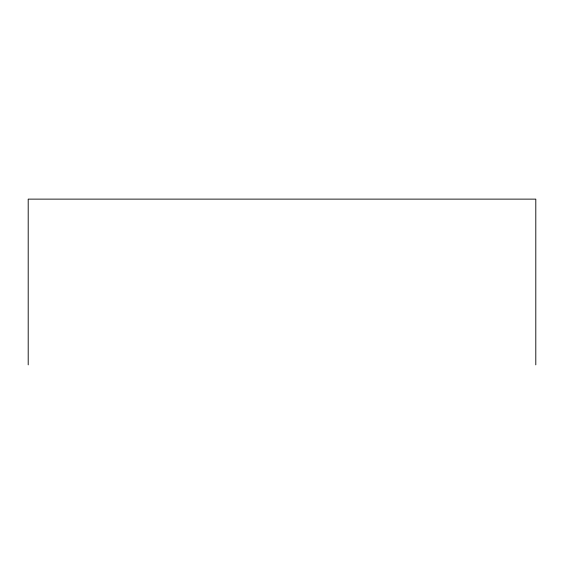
<?xml version="1.0" encoding="UTF-8"?>
<svg xmlns="http://www.w3.org/2000/svg" width="564" height="564" viewBox="0 0 564 564"><rect width="100%" height="100%" fill="white"/><g stroke="black" fill="none" stroke-linecap="round" stroke-linejoin="round"><path stroke-width="0.85" d="M535.8 364.873L535.8 199.127L28.2 199.127L28.2 364.873"/></g></svg>
